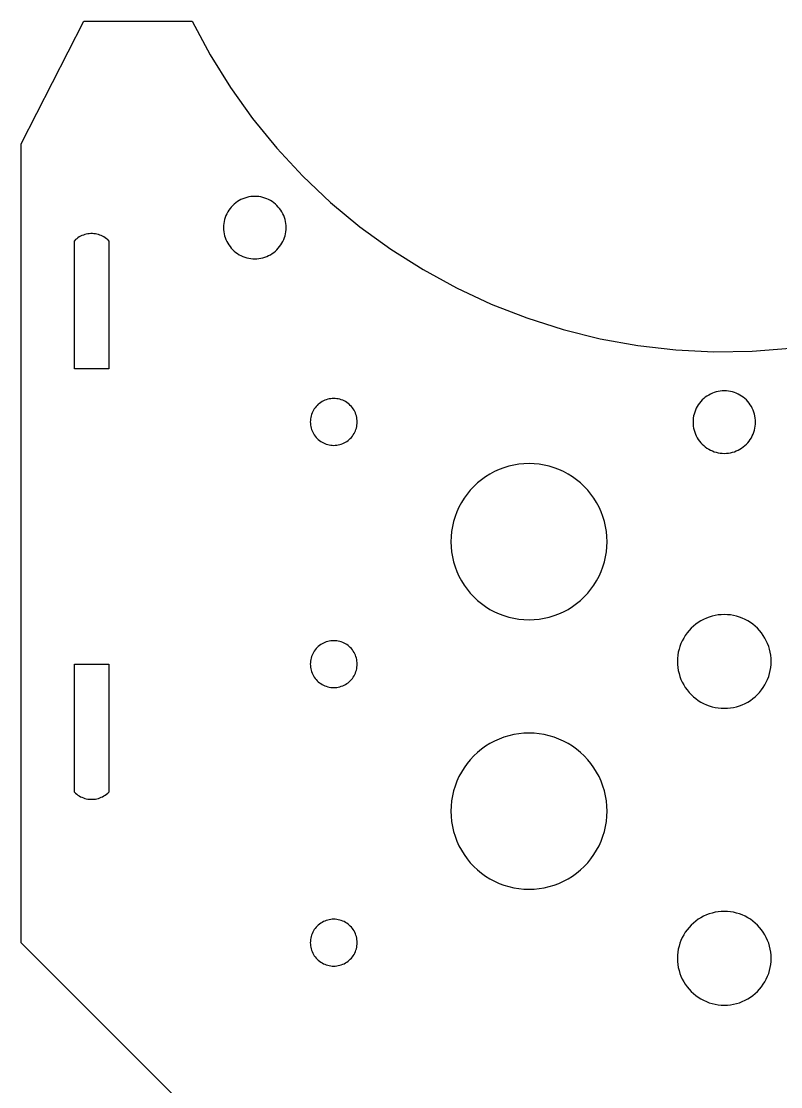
# Model space of a CAD drawing. Extents: x -403 to 403, y -278 to 278.
# Drawn here: x -243.3 to -194.7, y -68.8 to -0.6 of the extents above; entities that cross this region are included whole.
import ezdxf

# ---------------------------------------------------------------- set-up
doc = ezdxf.new("R2010")
doc.units = 0
doc.layers.get('0').update_dxf_attribs({"linetype": 'CONTINUOUS'})

msp = doc.modelspace()

# ---------------------------------------------------------------- linework, layer by layer
for p, q in [((-243.316, -8.418), (-239.316, -0.582)), ((-239.316, -0.582), (-232.377, -0.582)), ((-232.377, -0.582), (-231.223, -2.738)), ((-231.223, -2.738), (-229.933, -4.815)), ((-229.933, -4.815), (-228.512, -6.804)), ((-228.512, -6.804), (-226.966, -8.699)), ((-243.316, -59.555), (-243.316, -8.418)), ((-226.966, -8.699), (-225.301, -10.489)), ((-225.301, -10.489), (-223.524, -12.169)), ((-229.586, -12.2), (-229.687, -12.283)), ((-229.479, -12.124), (-229.586, -12.2)), ((-229.368, -12.055), (-229.479, -12.124)), ((-229.253, -11.993), (-229.368, -12.055)), ((-229.133, -11.939), (-229.253, -11.993)), ((-229.011, -11.893), (-229.133, -11.939)), ((-228.886, -11.855), (-229.011, -11.893)), ((-228.758, -11.825), (-228.886, -11.855)), ((-228.629, -11.804), (-228.758, -11.825)), ((-228.499, -11.791), (-228.629, -11.804)), ((-228.368, -11.787), (-228.499, -11.791)), ((-228.237, -11.791), (-228.368, -11.787)), ((-228.107, -11.804), (-228.237, -11.791)), ((-227.978, -11.825), (-228.107, -11.804)), ((-227.85, -11.855), (-227.978, -11.825)), ((-227.725, -11.893), (-227.85, -11.855)), ((-227.603, -11.939), (-227.725, -11.893)), ((-227.483, -11.993), (-227.603, -11.939)), ((-227.368, -12.055), (-227.483, -11.993)), ((-227.257, -12.124), (-227.368, -12.055)), ((-227.151, -12.2), (-227.257, -12.124)), ((-227.049, -12.283), (-227.151, -12.2)), ((-223.524, -12.169), (-221.643, -13.732)), ((-230.162, -12.902), (-230.216, -13.021)), ((-230.1, -12.787), (-230.162, -12.902)), ((-230.031, -12.675), (-230.1, -12.787)), ((-229.955, -12.569), (-230.031, -12.675)), ((-229.872, -12.468), (-229.955, -12.569)), ((-229.782, -12.372), (-229.872, -12.468)), ((-229.687, -12.283), (-229.782, -12.372)), ((-226.954, -12.372), (-227.049, -12.283)), ((-226.864, -12.468), (-226.954, -12.372)), ((-226.781, -12.569), (-226.864, -12.468)), ((-226.705, -12.675), (-226.781, -12.569)), ((-226.636, -12.787), (-226.705, -12.675)), ((-226.574, -12.902), (-226.636, -12.787)), ((-226.52, -13.021), (-226.574, -12.902)), ((-230.351, -13.526), (-230.364, -13.656)), ((-230.33, -13.396), (-230.351, -13.526)), ((-230.3, -13.269), (-230.33, -13.396)), ((-230.262, -13.144), (-230.3, -13.269)), ((-230.216, -13.021), (-230.262, -13.144)), ((-226.474, -13.144), (-226.52, -13.021)), ((-226.436, -13.269), (-226.474, -13.144)), ((-226.406, -13.396), (-226.436, -13.269)), ((-226.385, -13.526), (-226.406, -13.396)), ((-226.372, -13.656), (-226.385, -13.526)), ((-239.434, -14.297), (-239.522, -14.339)), ((-239.343, -14.261), (-239.434, -14.297)), ((-239.25, -14.231), (-239.343, -14.261)), ((-239.155, -14.207), (-239.25, -14.231)), ((-239.059, -14.188), (-239.155, -14.207)), ((-238.962, -14.176), (-239.059, -14.188)), ((-238.865, -14.17), (-238.962, -14.176)), ((-238.767, -14.17), (-238.865, -14.17)), ((-238.67, -14.176), (-238.767, -14.17)), ((-238.573, -14.188), (-238.67, -14.176)), ((-238.477, -14.207), (-238.573, -14.188)), ((-238.382, -14.231), (-238.477, -14.207)), ((-238.289, -14.261), (-238.382, -14.231)), ((-238.198, -14.297), (-238.289, -14.261)), ((-238.11, -14.339), (-238.198, -14.297)), ((-230.364, -13.656), (-230.368, -13.787)), ((-230.368, -13.787), (-230.364, -13.917)), ((-230.364, -13.917), (-230.351, -14.048)), ((-230.351, -14.048), (-230.33, -14.177)), ((-230.33, -14.177), (-230.3, -14.304)), ((-230.3, -14.304), (-230.262, -14.429)), ((-226.474, -14.429), (-226.436, -14.304)), ((-226.436, -14.304), (-226.406, -14.177)), ((-226.406, -14.177), (-226.385, -14.048)), ((-226.385, -14.048), (-226.372, -13.917)), ((-226.368, -13.787), (-226.372, -13.656)), ((-226.372, -13.917), (-226.368, -13.787)), ((-221.643, -13.732), (-219.666, -15.17)), ((-239.845, -14.558), (-239.916, -14.625)), ((-239.916, -22.825), (-239.916, -14.625)), ((-239.769, -14.496), (-239.845, -14.558)), ((-239.69, -14.438), (-239.769, -14.496)), ((-239.608, -14.386), (-239.69, -14.438)), ((-239.522, -14.339), (-239.608, -14.386)), ((-238.024, -14.386), (-238.11, -14.339)), ((-237.942, -14.438), (-238.024, -14.386)), ((-237.863, -14.496), (-237.942, -14.438)), ((-237.787, -14.558), (-237.863, -14.496)), ((-237.716, -14.625), (-237.787, -14.558)), ((-237.716, -14.625), (-237.716, -22.825)), ((-230.262, -14.429), (-230.216, -14.552)), ((-230.216, -14.552), (-230.162, -14.671)), ((-230.162, -14.671), (-230.1, -14.787)), ((-230.1, -14.787), (-230.031, -14.898)), ((-230.031, -14.898), (-229.955, -15.004)), ((-226.781, -15.004), (-226.705, -14.898)), ((-226.705, -14.898), (-226.636, -14.787)), ((-226.636, -14.787), (-226.574, -14.671)), ((-226.574, -14.671), (-226.52, -14.552)), ((-226.52, -14.552), (-226.474, -14.429)), ((-229.955, -15.004), (-229.872, -15.105)), ((-229.872, -15.105), (-229.782, -15.201)), ((-229.782, -15.201), (-229.687, -15.29)), ((-229.687, -15.29), (-229.586, -15.373)), ((-229.586, -15.373), (-229.479, -15.45)), ((-229.479, -15.45), (-229.368, -15.519)), ((-229.368, -15.519), (-229.253, -15.58)), ((-229.253, -15.58), (-229.133, -15.634)), ((-229.133, -15.634), (-229.011, -15.68)), ((-229.011, -15.68), (-228.886, -15.718)), ((-227.85, -15.718), (-227.725, -15.68)), ((-227.725, -15.68), (-227.603, -15.634)), ((-227.603, -15.634), (-227.483, -15.58)), ((-227.483, -15.58), (-227.368, -15.519)), ((-227.368, -15.519), (-227.257, -15.45)), ((-227.257, -15.45), (-227.151, -15.373)), ((-227.151, -15.373), (-227.049, -15.29)), ((-227.049, -15.29), (-226.954, -15.201)), ((-226.954, -15.201), (-226.864, -15.105)), ((-226.864, -15.105), (-226.781, -15.004)), ((-219.666, -15.17), (-217.6, -16.478)), ((-228.886, -15.718), (-228.758, -15.748)), ((-228.758, -15.748), (-228.629, -15.769)), ((-228.629, -15.769), (-228.499, -15.782)), ((-228.499, -15.782), (-228.368, -15.787)), ((-228.368, -15.787), (-228.237, -15.782)), ((-228.237, -15.782), (-228.107, -15.769)), ((-228.107, -15.769), (-227.978, -15.748)), ((-227.978, -15.748), (-227.85, -15.718)), ((-217.6, -16.478), (-215.454, -17.65)), ((-215.454, -17.65), (-213.238, -18.682)), ((-213.238, -18.682), (-210.959, -19.57)), ((-210.959, -19.57), (-208.629, -20.308)), ((-208.629, -20.308), (-206.255, -20.896)), ((-206.255, -20.896), (-203.849, -21.33)), ((-203.849, -21.33), (-201.419, -21.608)), ((-201.419, -21.608), (-198.977, -21.729)), ((-198.977, -21.729), (-196.532, -21.693)), ((-196.532, -21.693), (-194.095, -21.499)), ((-237.716, -22.825), (-239.916, -22.825)), ((-199.316, -24.503), (-199.427, -24.572)), ((-199.201, -24.441), (-199.316, -24.503)), ((-199.081, -24.387), (-199.201, -24.441)), ((-198.959, -24.341), (-199.081, -24.387)), ((-198.834, -24.303), (-198.959, -24.341)), ((-198.706, -24.273), (-198.834, -24.303)), ((-198.577, -24.252), (-198.706, -24.273)), ((-198.447, -24.239), (-198.577, -24.252)), ((-198.316, -24.235), (-198.447, -24.239)), ((-198.185, -24.239), (-198.316, -24.235)), ((-198.055, -24.252), (-198.185, -24.239)), ((-197.926, -24.273), (-198.055, -24.252)), ((-197.798, -24.303), (-197.926, -24.273)), ((-197.673, -24.341), (-197.798, -24.303)), ((-197.551, -24.387), (-197.673, -24.341)), ((-197.431, -24.441), (-197.551, -24.387)), ((-197.316, -24.503), (-197.431, -24.441)), ((-197.205, -24.572), (-197.316, -24.503)), ((-224.377, -25.164), (-224.444, -25.236)), ((-224.305, -25.097), (-224.377, -25.164)), ((-224.229, -25.035), (-224.305, -25.097)), ((-224.149, -24.978), (-224.229, -25.035)), ((-224.066, -24.926), (-224.149, -24.978)), ((-223.979, -24.879), (-224.066, -24.926)), ((-223.89, -24.839), (-223.979, -24.879)), ((-223.798, -24.804), (-223.89, -24.839)), ((-223.704, -24.776), (-223.798, -24.804)), ((-223.609, -24.754), (-223.704, -24.776)), ((-223.512, -24.738), (-223.609, -24.754)), ((-223.414, -24.728), (-223.512, -24.738)), ((-223.316, -24.725), (-223.414, -24.728)), ((-223.218, -24.728), (-223.316, -24.725)), ((-223.12, -24.738), (-223.218, -24.728)), ((-223.023, -24.754), (-223.12, -24.738)), ((-222.928, -24.776), (-223.023, -24.754)), ((-222.834, -24.804), (-222.928, -24.776)), ((-222.742, -24.839), (-222.834, -24.804)), ((-222.653, -24.879), (-222.742, -24.839)), ((-222.566, -24.926), (-222.653, -24.879)), ((-222.483, -24.978), (-222.566, -24.926)), ((-222.403, -25.035), (-222.483, -24.978)), ((-222.327, -25.097), (-222.403, -25.035)), ((-222.255, -25.164), (-222.327, -25.097)), ((-222.188, -25.236), (-222.255, -25.164)), ((-199.979, -25.123), (-200.048, -25.235)), ((-199.903, -25.017), (-199.979, -25.123)), ((-199.82, -24.916), (-199.903, -25.017)), ((-199.73, -24.82), (-199.82, -24.916)), ((-199.635, -24.731), (-199.73, -24.82)), ((-199.534, -24.648), (-199.635, -24.731)), ((-199.427, -24.572), (-199.534, -24.648)), ((-197.098, -24.648), (-197.205, -24.572)), ((-196.997, -24.731), (-197.098, -24.648)), ((-196.902, -24.82), (-196.997, -24.731)), ((-196.812, -24.916), (-196.902, -24.82)), ((-196.729, -25.017), (-196.812, -24.916)), ((-196.653, -25.123), (-196.729, -25.017)), ((-196.584, -25.235), (-196.653, -25.123)), ((-224.765, -25.837), (-224.787, -25.932)), ((-224.736, -25.743), (-224.765, -25.837)), ((-224.702, -25.651), (-224.736, -25.743)), ((-224.661, -25.561), (-224.702, -25.651)), ((-224.615, -25.475), (-224.661, -25.561)), ((-224.563, -25.391), (-224.615, -25.475)), ((-224.506, -25.312), (-224.563, -25.391)), ((-224.444, -25.236), (-224.506, -25.312)), ((-222.126, -25.312), (-222.188, -25.236)), ((-222.069, -25.391), (-222.126, -25.312)), ((-222.017, -25.475), (-222.069, -25.391)), ((-221.971, -25.561), (-222.017, -25.475)), ((-221.93, -25.651), (-221.971, -25.561)), ((-221.896, -25.743), (-221.93, -25.651)), ((-221.867, -25.837), (-221.896, -25.743)), ((-221.845, -25.932), (-221.867, -25.837)), ((-200.278, -25.844), (-200.299, -25.974)), ((-200.248, -25.717), (-200.278, -25.844)), ((-200.21, -25.592), (-200.248, -25.717)), ((-200.164, -25.469), (-200.21, -25.592)), ((-200.11, -25.35), (-200.164, -25.469)), ((-200.048, -25.235), (-200.11, -25.35)), ((-196.522, -25.35), (-196.584, -25.235)), ((-196.468, -25.469), (-196.522, -25.35)), ((-196.422, -25.592), (-196.468, -25.469)), ((-196.384, -25.717), (-196.422, -25.592)), ((-196.354, -25.844), (-196.384, -25.717)), ((-196.333, -25.974), (-196.354, -25.844)), ((-224.813, -26.127), (-224.816, -26.225)), ((-224.816, -26.225), (-224.813, -26.323)), ((-224.803, -26.029), (-224.813, -26.127)), ((-224.813, -26.323), (-224.803, -26.421)), ((-224.787, -25.932), (-224.803, -26.029)), ((-224.803, -26.421), (-224.787, -26.517)), ((-224.787, -26.517), (-224.765, -26.613)), ((-221.867, -26.613), (-221.845, -26.517)), ((-221.829, -26.029), (-221.845, -25.932)), ((-221.845, -26.517), (-221.829, -26.421)), ((-221.819, -26.127), (-221.829, -26.029)), ((-221.829, -26.421), (-221.819, -26.323)), ((-221.816, -26.225), (-221.819, -26.127)), ((-221.819, -26.323), (-221.816, -26.225)), ((-200.312, -26.104), (-200.316, -26.235)), ((-200.316, -26.235), (-200.312, -26.365)), ((-200.299, -25.974), (-200.312, -26.104)), ((-200.312, -26.365), (-200.299, -26.496)), ((-200.299, -26.496), (-200.278, -26.625)), ((-196.354, -26.625), (-196.333, -26.496)), ((-196.32, -26.104), (-196.333, -25.974)), ((-196.333, -26.496), (-196.32, -26.365)), ((-196.316, -26.235), (-196.32, -26.104)), ((-196.32, -26.365), (-196.316, -26.235)), ((-224.765, -26.613), (-224.736, -26.707)), ((-224.736, -26.707), (-224.702, -26.799)), ((-224.702, -26.799), (-224.661, -26.888)), ((-224.661, -26.888), (-224.615, -26.975)), ((-224.615, -26.975), (-224.563, -27.058)), ((-224.563, -27.058), (-224.506, -27.138)), ((-224.506, -27.138), (-224.444, -27.214)), ((-224.444, -27.214), (-224.377, -27.285)), ((-222.255, -27.285), (-222.188, -27.214)), ((-222.188, -27.214), (-222.126, -27.138)), ((-222.126, -27.138), (-222.069, -27.058)), ((-222.069, -27.058), (-222.017, -26.975)), ((-222.017, -26.975), (-221.971, -26.888)), ((-221.971, -26.888), (-221.93, -26.799)), ((-221.93, -26.799), (-221.896, -26.707)), ((-221.896, -26.707), (-221.867, -26.613)), ((-200.278, -26.625), (-200.248, -26.752)), ((-200.248, -26.752), (-200.21, -26.877)), ((-200.21, -26.877), (-200.164, -27)), ((-200.164, -27), (-200.11, -27.119)), ((-200.11, -27.119), (-200.048, -27.235)), ((-200.048, -27.235), (-199.979, -27.346)), ((-196.653, -27.346), (-196.584, -27.235)), ((-196.584, -27.235), (-196.522, -27.119)), ((-196.522, -27.119), (-196.468, -27)), ((-196.468, -27), (-196.422, -26.877)), ((-196.422, -26.877), (-196.384, -26.752)), ((-196.384, -26.752), (-196.354, -26.625)), ((-224.377, -27.285), (-224.305, -27.353)), ((-224.305, -27.353), (-224.229, -27.415)), ((-224.229, -27.415), (-224.149, -27.472)), ((-224.149, -27.472), (-224.066, -27.524)), ((-224.066, -27.524), (-223.979, -27.57)), ((-223.979, -27.57), (-223.89, -27.611)), ((-223.89, -27.611), (-223.798, -27.645)), ((-223.798, -27.645), (-223.704, -27.674)), ((-223.704, -27.674), (-223.609, -27.696)), ((-223.609, -27.696), (-223.512, -27.712)), ((-223.512, -27.712), (-223.414, -27.722)), ((-223.414, -27.722), (-223.316, -27.725)), ((-223.316, -27.725), (-223.218, -27.722)), ((-223.218, -27.722), (-223.12, -27.712)), ((-223.12, -27.712), (-223.023, -27.696)), ((-223.023, -27.696), (-222.928, -27.674)), ((-222.928, -27.674), (-222.834, -27.645)), ((-222.834, -27.645), (-222.742, -27.611)), ((-222.742, -27.611), (-222.653, -27.57)), ((-222.653, -27.57), (-222.566, -27.524)), ((-222.566, -27.524), (-222.483, -27.472)), ((-222.483, -27.472), (-222.403, -27.415)), ((-222.403, -27.415), (-222.327, -27.353)), ((-222.327, -27.353), (-222.255, -27.285)), ((-199.979, -27.346), (-199.903, -27.452)), ((-199.903, -27.452), (-199.82, -27.553)), ((-199.82, -27.553), (-199.73, -27.649)), ((-199.73, -27.649), (-199.635, -27.738)), ((-199.635, -27.738), (-199.534, -27.821)), ((-199.534, -27.821), (-199.427, -27.897)), ((-199.427, -27.897), (-199.316, -27.967)), ((-197.316, -27.967), (-197.205, -27.897)), ((-197.205, -27.897), (-197.098, -27.821)), ((-197.098, -27.821), (-196.997, -27.738)), ((-196.997, -27.738), (-196.902, -27.649)), ((-196.902, -27.649), (-196.812, -27.553)), ((-196.812, -27.553), (-196.729, -27.452)), ((-196.729, -27.452), (-196.653, -27.346)), ((-199.316, -27.967), (-199.201, -28.028)), ((-199.201, -28.028), (-199.081, -28.082)), ((-199.081, -28.082), (-198.959, -28.128)), ((-198.959, -28.128), (-198.834, -28.166)), ((-198.834, -28.166), (-198.706, -28.196)), ((-198.706, -28.196), (-198.577, -28.217)), ((-198.577, -28.217), (-198.447, -28.23)), ((-198.447, -28.23), (-198.316, -28.235)), ((-198.316, -28.235), (-198.185, -28.23)), ((-198.185, -28.23), (-198.055, -28.217)), ((-198.055, -28.217), (-197.926, -28.196)), ((-197.926, -28.196), (-197.798, -28.166)), ((-197.798, -28.166), (-197.673, -28.128)), ((-197.673, -28.128), (-197.551, -28.082)), ((-197.551, -28.082), (-197.431, -28.028)), ((-197.431, -28.028), (-197.316, -27.967)), ((-212.729, -29.27), (-213.027, -29.405)), ((-212.423, -29.155), (-212.729, -29.27)), ((-212.11, -29.06), (-212.423, -29.155)), ((-211.791, -28.986), (-212.11, -29.06)), ((-211.469, -28.932), (-211.791, -28.986)), ((-211.143, -28.9), (-211.469, -28.932)), ((-210.816, -28.89), (-211.143, -28.9)), ((-210.489, -28.9), (-210.816, -28.89)), ((-210.163, -28.932), (-210.489, -28.9)), ((-209.841, -28.986), (-210.163, -28.932)), ((-209.522, -29.06), (-209.841, -28.986)), ((-209.209, -29.155), (-209.522, -29.06)), ((-208.903, -29.27), (-209.209, -29.155)), ((-208.605, -29.405), (-208.903, -29.27)), ((-213.86, -29.923), (-214.113, -30.13)), ((-213.594, -29.732), (-213.86, -29.923)), ((-213.316, -29.56), (-213.594, -29.732)), ((-213.027, -29.405), (-213.316, -29.56)), ((-208.316, -29.56), (-208.605, -29.405)), ((-208.038, -29.732), (-208.316, -29.56)), ((-207.772, -29.923), (-208.038, -29.732)), ((-207.519, -30.13), (-207.772, -29.923)), ((-214.575, -30.593), (-214.783, -30.846)), ((-214.352, -30.354), (-214.575, -30.593)), ((-214.113, -30.13), (-214.352, -30.354)), ((-207.28, -30.354), (-207.519, -30.13)), ((-207.057, -30.593), (-207.28, -30.354)), ((-206.849, -30.846), (-207.057, -30.593)), ((-214.973, -31.112), (-215.146, -31.39)), ((-214.783, -30.846), (-214.973, -31.112)), ((-206.659, -31.112), (-206.849, -30.846)), ((-206.486, -31.39), (-206.659, -31.112)), ((-215.435, -31.976), (-215.551, -32.282)), ((-215.3, -31.678), (-215.435, -31.976)), ((-215.146, -31.39), (-215.3, -31.678)), ((-206.332, -31.678), (-206.486, -31.39)), ((-206.197, -31.976), (-206.332, -31.678)), ((-206.081, -32.282), (-206.197, -31.976)), ((-215.646, -32.596), (-215.72, -32.914)), ((-215.551, -32.282), (-215.646, -32.596)), ((-205.986, -32.596), (-206.081, -32.282)), ((-205.912, -32.914), (-205.986, -32.596)), ((-215.773, -33.237), (-215.805, -33.563)), ((-215.72, -32.914), (-215.773, -33.237)), ((-205.859, -33.237), (-205.912, -32.914)), ((-205.827, -33.563), (-205.859, -33.237)), ((-215.805, -33.563), (-215.816, -33.89)), ((-215.816, -33.89), (-215.805, -34.217)), ((-205.816, -33.89), (-205.827, -33.563)), ((-205.827, -34.217), (-205.816, -33.89)), ((-215.805, -34.217), (-215.773, -34.542)), ((-215.773, -34.542), (-215.72, -34.865)), ((-205.912, -34.865), (-205.859, -34.542)), ((-205.859, -34.542), (-205.827, -34.217)), ((-215.72, -34.865), (-215.646, -35.184)), ((-215.646, -35.184), (-215.551, -35.497)), ((-206.081, -35.497), (-205.986, -35.184)), ((-205.986, -35.184), (-205.912, -34.865)), ((-215.551, -35.497), (-215.435, -35.803)), ((-215.435, -35.803), (-215.3, -36.101)), ((-215.3, -36.101), (-215.146, -36.39)), ((-206.486, -36.39), (-206.332, -36.101)), ((-206.332, -36.101), (-206.197, -35.803)), ((-206.197, -35.803), (-206.081, -35.497)), ((-215.146, -36.39), (-214.973, -36.668)), ((-214.973, -36.668), (-214.783, -36.933)), ((-206.849, -36.933), (-206.659, -36.668)), ((-206.659, -36.668), (-206.486, -36.39)), ((-214.783, -36.933), (-214.575, -37.186)), ((-214.575, -37.186), (-214.352, -37.425)), ((-214.352, -37.425), (-214.113, -37.649)), ((-207.519, -37.649), (-207.28, -37.425)), ((-207.28, -37.425), (-207.057, -37.186)), ((-207.057, -37.186), (-206.849, -36.933)), ((-214.113, -37.649), (-213.86, -37.856)), ((-213.86, -37.856), (-213.594, -38.047)), ((-213.594, -38.047), (-213.316, -38.22)), ((-208.316, -38.22), (-208.038, -38.047)), ((-208.038, -38.047), (-207.772, -37.856)), ((-207.772, -37.856), (-207.519, -37.649)), ((-213.316, -38.22), (-213.027, -38.374)), ((-213.027, -38.374), (-212.729, -38.509)), ((-212.729, -38.509), (-212.423, -38.624)), ((-212.423, -38.624), (-212.11, -38.719)), ((-212.11, -38.719), (-211.791, -38.794)), ((-211.791, -38.794), (-211.469, -38.847)), ((-211.469, -38.847), (-211.143, -38.879)), ((-210.489, -38.879), (-210.163, -38.847)), ((-210.163, -38.847), (-209.841, -38.794)), ((-209.841, -38.794), (-209.522, -38.719)), ((-209.522, -38.719), (-209.209, -38.624)), ((-209.209, -38.624), (-208.903, -38.509)), ((-208.903, -38.509), (-208.605, -38.374)), ((-208.605, -38.374), (-208.316, -38.22)), ((-199.643, -38.864), (-199.816, -38.956)), ((-199.464, -38.783), (-199.643, -38.864)), ((-199.28, -38.714), (-199.464, -38.783)), ((-199.092, -38.657), (-199.28, -38.714)), ((-198.901, -38.612), (-199.092, -38.657)), ((-198.708, -38.58), (-198.901, -38.612)), ((-198.512, -38.561), (-198.708, -38.58)), ((-198.316, -38.555), (-198.512, -38.561)), ((-198.12, -38.561), (-198.316, -38.555)), ((-197.924, -38.58), (-198.12, -38.561)), ((-197.731, -38.612), (-197.924, -38.58)), ((-197.54, -38.657), (-197.731, -38.612)), ((-197.352, -38.714), (-197.54, -38.657)), ((-197.168, -38.783), (-197.352, -38.714)), ((-196.989, -38.864), (-197.168, -38.783)), ((-196.816, -38.956), (-196.989, -38.864)), ((-211.143, -38.879), (-210.816, -38.89)), ((-210.816, -38.89), (-210.489, -38.879)), ((-200.437, -39.433), (-200.572, -39.577)), ((-200.294, -39.299), (-200.437, -39.433)), ((-200.142, -39.174), (-200.294, -39.299)), ((-199.983, -39.06), (-200.142, -39.174)), ((-199.816, -38.956), (-199.983, -39.06)), ((-196.649, -39.06), (-196.816, -38.956)), ((-196.49, -39.174), (-196.649, -39.06)), ((-196.338, -39.299), (-196.49, -39.174)), ((-196.195, -39.433), (-196.338, -39.299)), ((-196.06, -39.577), (-196.195, -39.433)), ((-223.414, -40.228), (-223.512, -40.238)), ((-223.316, -40.225), (-223.414, -40.228)), ((-223.218, -40.228), (-223.316, -40.225)), ((-223.12, -40.238), (-223.218, -40.228)), ((-201.007, -40.228), (-201.088, -40.407)), ((-200.914, -40.055), (-201.007, -40.228)), ((-200.81, -39.888), (-200.914, -40.055)), ((-200.696, -39.728), (-200.81, -39.888)), ((-200.572, -39.577), (-200.696, -39.728)), ((-195.936, -39.728), (-196.06, -39.577)), ((-195.822, -39.888), (-195.936, -39.728)), ((-195.718, -40.055), (-195.822, -39.888)), ((-195.625, -40.228), (-195.718, -40.055)), ((-195.544, -40.407), (-195.625, -40.228)), ((-224.563, -40.891), (-224.615, -40.975)), ((-224.506, -40.812), (-224.563, -40.891)), ((-224.444, -40.736), (-224.506, -40.812)), ((-224.377, -40.664), (-224.444, -40.736)), ((-224.305, -40.597), (-224.377, -40.664)), ((-224.229, -40.535), (-224.305, -40.597)), ((-224.149, -40.478), (-224.229, -40.535)), ((-224.066, -40.426), (-224.149, -40.478)), ((-223.979, -40.379), (-224.066, -40.426)), ((-223.89, -40.339), (-223.979, -40.379)), ((-223.798, -40.304), (-223.89, -40.339)), ((-223.704, -40.276), (-223.798, -40.304)), ((-223.609, -40.254), (-223.704, -40.276)), ((-223.512, -40.238), (-223.609, -40.254)), ((-223.023, -40.254), (-223.12, -40.238)), ((-222.928, -40.276), (-223.023, -40.254)), ((-222.834, -40.304), (-222.928, -40.276)), ((-222.742, -40.339), (-222.834, -40.304)), ((-222.653, -40.379), (-222.742, -40.339)), ((-222.566, -40.426), (-222.653, -40.379)), ((-222.483, -40.478), (-222.566, -40.426)), ((-222.403, -40.535), (-222.483, -40.478)), ((-222.327, -40.597), (-222.403, -40.535)), ((-222.255, -40.664), (-222.327, -40.597)), ((-222.188, -40.736), (-222.255, -40.664)), ((-222.126, -40.812), (-222.188, -40.736)), ((-222.069, -40.891), (-222.126, -40.812)), ((-222.017, -40.975), (-222.069, -40.891)), ((-201.214, -40.778), (-201.258, -40.969)), ((-201.157, -40.59), (-201.214, -40.778)), ((-201.088, -40.407), (-201.157, -40.59)), ((-195.475, -40.59), (-195.544, -40.407)), ((-195.418, -40.778), (-195.475, -40.59)), ((-195.374, -40.969), (-195.418, -40.778)), ((-224.803, -41.529), (-224.813, -41.627)), ((-224.787, -41.432), (-224.803, -41.529)), ((-224.765, -41.337), (-224.787, -41.432)), ((-224.736, -41.243), (-224.765, -41.337)), ((-224.702, -41.151), (-224.736, -41.243)), ((-224.661, -41.061), (-224.702, -41.151)), ((-224.615, -40.975), (-224.661, -41.061)), ((-221.971, -41.061), (-222.017, -40.975)), ((-221.93, -41.151), (-221.971, -41.061)), ((-221.896, -41.243), (-221.93, -41.151)), ((-221.867, -41.337), (-221.896, -41.243)), ((-221.845, -41.432), (-221.867, -41.337)), ((-221.829, -41.529), (-221.845, -41.432)), ((-221.819, -41.627), (-221.829, -41.529)), ((-201.31, -41.358), (-201.316, -41.555)), ((-201.316, -41.555), (-201.31, -41.751)), ((-201.29, -41.163), (-201.31, -41.358)), ((-201.258, -40.969), (-201.29, -41.163)), ((-195.342, -41.163), (-195.374, -40.969)), ((-195.322, -41.358), (-195.342, -41.163)), ((-195.316, -41.555), (-195.322, -41.358)), ((-195.322, -41.751), (-195.316, -41.555)), ((-239.916, -49.925), (-239.916, -41.725)), ((-239.916, -41.725), (-237.716, -41.725)), ((-237.716, -41.725), (-237.716, -49.925)), ((-224.813, -41.627), (-224.816, -41.725)), ((-224.816, -41.725), (-224.813, -41.823)), ((-224.813, -41.823), (-224.803, -41.921)), ((-224.803, -41.921), (-224.787, -42.017)), ((-224.787, -42.017), (-224.765, -42.113)), ((-224.765, -42.113), (-224.736, -42.207)), ((-224.736, -42.207), (-224.702, -42.299)), ((-221.93, -42.299), (-221.896, -42.207)), ((-221.896, -42.207), (-221.867, -42.113)), ((-221.867, -42.113), (-221.845, -42.017)), ((-221.845, -42.017), (-221.829, -41.921)), ((-221.829, -41.921), (-221.819, -41.823)), ((-221.816, -41.725), (-221.819, -41.627)), ((-221.819, -41.823), (-221.816, -41.725)), ((-201.31, -41.751), (-201.29, -41.946)), ((-201.29, -41.946), (-201.258, -42.14)), ((-201.258, -42.14), (-201.214, -42.331)), ((-195.418, -42.331), (-195.374, -42.14)), ((-195.374, -42.14), (-195.342, -41.946)), ((-195.342, -41.946), (-195.322, -41.751)), ((-224.702, -42.299), (-224.661, -42.388)), ((-224.661, -42.388), (-224.615, -42.475)), ((-224.615, -42.475), (-224.563, -42.558)), ((-224.563, -42.558), (-224.506, -42.638)), ((-224.506, -42.638), (-224.444, -42.714)), ((-224.444, -42.714), (-224.377, -42.785)), ((-224.377, -42.785), (-224.305, -42.853)), ((-224.305, -42.853), (-224.229, -42.915)), ((-224.229, -42.915), (-224.149, -42.972)), ((-222.483, -42.972), (-222.403, -42.915)), ((-222.403, -42.915), (-222.327, -42.853)), ((-222.327, -42.853), (-222.255, -42.785)), ((-222.255, -42.785), (-222.188, -42.714)), ((-222.188, -42.714), (-222.126, -42.638)), ((-222.126, -42.638), (-222.069, -42.558)), ((-222.069, -42.558), (-222.017, -42.475)), ((-222.017, -42.475), (-221.971, -42.388)), ((-221.971, -42.388), (-221.93, -42.299)), ((-201.214, -42.331), (-201.157, -42.519)), ((-201.157, -42.519), (-201.088, -42.703)), ((-201.088, -42.703), (-201.007, -42.881)), ((-201.007, -42.881), (-200.914, -43.055)), ((-195.718, -43.055), (-195.625, -42.881)), ((-195.625, -42.881), (-195.544, -42.703)), ((-195.544, -42.703), (-195.475, -42.519)), ((-195.475, -42.519), (-195.418, -42.331)), ((-224.149, -42.972), (-224.066, -43.024)), ((-224.066, -43.024), (-223.979, -43.07)), ((-223.979, -43.07), (-223.89, -43.111)), ((-223.89, -43.111), (-223.798, -43.145)), ((-223.798, -43.145), (-223.704, -43.174)), ((-223.704, -43.174), (-223.609, -43.196)), ((-223.609, -43.196), (-223.512, -43.212)), ((-223.512, -43.212), (-223.414, -43.222)), ((-223.414, -43.222), (-223.316, -43.225)), ((-223.316, -43.225), (-223.218, -43.222)), ((-223.218, -43.222), (-223.12, -43.212)), ((-223.12, -43.212), (-223.023, -43.196)), ((-223.023, -43.196), (-222.928, -43.174)), ((-222.928, -43.174), (-222.834, -43.145)), ((-222.834, -43.145), (-222.742, -43.111)), ((-222.742, -43.111), (-222.653, -43.07)), ((-222.653, -43.07), (-222.566, -43.024)), ((-222.566, -43.024), (-222.483, -42.972)), ((-200.914, -43.055), (-200.81, -43.221)), ((-200.81, -43.221), (-200.696, -43.381)), ((-200.696, -43.381), (-200.572, -43.533)), ((-200.572, -43.533), (-200.437, -43.676)), ((-196.195, -43.676), (-196.06, -43.533)), ((-196.06, -43.533), (-195.936, -43.381)), ((-195.936, -43.381), (-195.822, -43.221)), ((-195.822, -43.221), (-195.718, -43.055)), ((-200.437, -43.676), (-200.294, -43.81)), ((-200.294, -43.81), (-200.142, -43.935)), ((-200.142, -43.935), (-199.983, -44.049)), ((-199.983, -44.049), (-199.816, -44.153)), ((-199.816, -44.153), (-199.643, -44.245)), ((-199.643, -44.245), (-199.464, -44.326)), ((-197.168, -44.326), (-196.989, -44.245)), ((-196.989, -44.245), (-196.816, -44.153)), ((-196.816, -44.153), (-196.649, -44.049)), ((-196.649, -44.049), (-196.49, -43.935)), ((-196.49, -43.935), (-196.338, -43.81)), ((-196.338, -43.81), (-196.195, -43.676)), ((-199.464, -44.326), (-199.28, -44.395)), ((-199.28, -44.395), (-199.092, -44.452)), ((-199.092, -44.452), (-198.901, -44.497)), ((-198.901, -44.497), (-198.708, -44.529)), ((-198.708, -44.529), (-198.512, -44.548)), ((-198.512, -44.548), (-198.316, -44.555)), ((-198.316, -44.555), (-198.12, -44.548)), ((-198.12, -44.548), (-197.924, -44.529)), ((-197.924, -44.529), (-197.731, -44.497)), ((-197.731, -44.497), (-197.54, -44.452)), ((-197.54, -44.452), (-197.352, -44.395)), ((-197.352, -44.395), (-197.168, -44.326)), ((-212.11, -46.31), (-212.423, -46.405)), ((-211.791, -46.236), (-212.11, -46.31)), ((-211.469, -46.182), (-211.791, -46.236)), ((-211.143, -46.15), (-211.469, -46.182)), ((-210.816, -46.14), (-211.143, -46.15)), ((-210.489, -46.15), (-210.816, -46.14)), ((-210.163, -46.182), (-210.489, -46.15)), ((-209.841, -46.236), (-210.163, -46.182)), ((-209.522, -46.31), (-209.841, -46.236)), ((-209.209, -46.405), (-209.522, -46.31)), ((-213.594, -46.982), (-213.86, -47.173)), ((-213.316, -46.81), (-213.594, -46.982)), ((-213.027, -46.655), (-213.316, -46.81)), ((-212.729, -46.52), (-213.027, -46.655)), ((-212.423, -46.405), (-212.729, -46.52)), ((-208.903, -46.52), (-209.209, -46.405)), ((-208.605, -46.655), (-208.903, -46.52)), ((-208.316, -46.81), (-208.605, -46.655)), ((-208.038, -46.982), (-208.316, -46.81)), ((-207.772, -47.173), (-208.038, -46.982)), ((-214.352, -47.604), (-214.575, -47.843)), ((-214.113, -47.38), (-214.352, -47.604)), ((-213.86, -47.173), (-214.113, -47.38)), ((-207.519, -47.38), (-207.772, -47.173)), ((-207.28, -47.604), (-207.519, -47.38)), ((-207.057, -47.843), (-207.28, -47.604)), ((-214.973, -48.362), (-215.146, -48.64)), ((-214.783, -48.096), (-214.973, -48.362)), ((-214.575, -47.843), (-214.783, -48.096)), ((-206.849, -48.096), (-207.057, -47.843)), ((-206.659, -48.362), (-206.849, -48.096)), ((-206.486, -48.64), (-206.659, -48.362)), ((-215.3, -48.928), (-215.435, -49.226)), ((-215.146, -48.64), (-215.3, -48.928)), ((-206.332, -48.928), (-206.486, -48.64)), ((-206.197, -49.226), (-206.332, -48.928)), ((-215.551, -49.532), (-215.646, -49.846)), ((-215.435, -49.226), (-215.551, -49.532)), ((-206.081, -49.532), (-206.197, -49.226)), ((-205.986, -49.846), (-206.081, -49.532)), ((-239.916, -49.925), (-239.845, -49.992)), ((-239.845, -49.992), (-239.769, -50.054)), ((-239.769, -50.054), (-239.69, -50.111)), ((-239.69, -50.111), (-239.608, -50.164)), ((-239.608, -50.164), (-239.522, -50.211)), ((-239.522, -50.211), (-239.434, -50.252)), ((-239.434, -50.252), (-239.343, -50.288)), ((-239.343, -50.288), (-239.25, -50.319)), ((-239.25, -50.319), (-239.155, -50.343)), ((-239.155, -50.343), (-239.059, -50.361)), ((-239.059, -50.361), (-238.962, -50.374)), ((-238.962, -50.374), (-238.865, -50.38)), ((-238.865, -50.38), (-238.767, -50.38)), ((-238.767, -50.38), (-238.67, -50.374)), ((-238.67, -50.374), (-238.573, -50.361)), ((-238.573, -50.361), (-238.477, -50.343)), ((-238.477, -50.343), (-238.382, -50.319)), ((-238.382, -50.319), (-238.289, -50.288)), ((-238.289, -50.288), (-238.198, -50.252)), ((-238.198, -50.252), (-238.11, -50.211)), ((-238.11, -50.211), (-238.024, -50.164)), ((-238.024, -50.164), (-237.942, -50.111)), ((-237.942, -50.111), (-237.863, -50.054)), ((-237.863, -50.054), (-237.787, -49.992)), ((-237.787, -49.992), (-237.716, -49.925)), ((-215.72, -50.164), (-215.773, -50.487)), ((-215.646, -49.846), (-215.72, -50.164)), ((-205.912, -50.164), (-205.986, -49.846)), ((-205.859, -50.487), (-205.912, -50.164)), ((-215.805, -50.813), (-215.816, -51.14)), ((-215.816, -51.14), (-215.805, -51.467)), ((-215.773, -50.487), (-215.805, -50.813)), ((-205.827, -50.813), (-205.859, -50.487)), ((-205.816, -51.14), (-205.827, -50.813)), ((-205.827, -51.467), (-205.816, -51.14)), ((-215.805, -51.467), (-215.773, -51.792)), ((-215.773, -51.792), (-215.72, -52.115)), ((-205.912, -52.115), (-205.859, -51.792)), ((-205.859, -51.792), (-205.827, -51.467)), ((-215.72, -52.115), (-215.646, -52.434)), ((-215.646, -52.434), (-215.551, -52.747)), ((-206.081, -52.747), (-205.986, -52.434)), ((-205.986, -52.434), (-205.912, -52.115)), ((-215.551, -52.747), (-215.435, -53.053)), ((-215.435, -53.053), (-215.3, -53.351)), ((-206.332, -53.351), (-206.197, -53.053)), ((-206.197, -53.053), (-206.081, -52.747)), ((-215.3, -53.351), (-215.146, -53.64)), ((-215.146, -53.64), (-214.973, -53.918)), ((-206.659, -53.918), (-206.486, -53.64)), ((-206.486, -53.64), (-206.332, -53.351)), ((-214.973, -53.918), (-214.783, -54.183)), ((-214.783, -54.183), (-214.575, -54.436)), ((-214.575, -54.436), (-214.352, -54.675)), ((-207.28, -54.675), (-207.057, -54.436)), ((-207.057, -54.436), (-206.849, -54.183)), ((-206.849, -54.183), (-206.659, -53.918)), ((-214.352, -54.675), (-214.113, -54.899)), ((-214.113, -54.899), (-213.86, -55.106)), ((-213.86, -55.106), (-213.594, -55.297)), ((-208.038, -55.297), (-207.772, -55.106)), ((-207.772, -55.106), (-207.519, -54.899)), ((-207.519, -54.899), (-207.28, -54.675)), ((-213.594, -55.297), (-213.316, -55.47)), ((-213.316, -55.47), (-213.027, -55.624)), ((-213.027, -55.624), (-212.729, -55.759)), ((-212.729, -55.759), (-212.423, -55.874)), ((-212.423, -55.874), (-212.11, -55.969)), ((-209.522, -55.969), (-209.209, -55.874)), ((-209.209, -55.874), (-208.903, -55.759)), ((-208.903, -55.759), (-208.605, -55.624)), ((-208.605, -55.624), (-208.316, -55.47)), ((-208.316, -55.47), (-208.038, -55.297)), ((-212.11, -55.969), (-211.791, -56.044)), ((-211.791, -56.044), (-211.469, -56.097)), ((-211.469, -56.097), (-211.143, -56.129)), ((-211.143, -56.129), (-210.816, -56.14)), ((-210.816, -56.14), (-210.489, -56.129)), ((-210.489, -56.129), (-210.163, -56.097)), ((-210.163, -56.097), (-209.841, -56.044)), ((-209.841, -56.044), (-209.522, -55.969)), ((-199.816, -57.956), (-199.983, -58.06)), ((-199.643, -57.864), (-199.816, -57.956)), ((-199.464, -57.783), (-199.643, -57.864)), ((-199.28, -57.714), (-199.464, -57.783)), ((-199.092, -57.657), (-199.28, -57.714)), ((-198.901, -57.612), (-199.092, -57.657)), ((-198.708, -57.58), (-198.901, -57.612)), ((-198.512, -57.561), (-198.708, -57.58)), ((-198.316, -57.555), (-198.512, -57.561)), ((-198.12, -57.561), (-198.316, -57.555)), ((-197.924, -57.58), (-198.12, -57.561)), ((-197.731, -57.612), (-197.924, -57.58)), ((-197.54, -57.657), (-197.731, -57.612)), ((-197.352, -57.714), (-197.54, -57.657)), ((-197.168, -57.783), (-197.352, -57.714)), ((-196.989, -57.864), (-197.168, -57.783)), ((-196.816, -57.956), (-196.989, -57.864)), ((-196.649, -58.06), (-196.816, -57.956)), ((-224.506, -58.641), (-224.563, -58.721)), ((-224.444, -58.566), (-224.506, -58.641)), ((-224.377, -58.494), (-224.444, -58.566)), ((-224.305, -58.427), (-224.377, -58.494)), ((-224.229, -58.365), (-224.305, -58.427)), ((-224.149, -58.307), (-224.229, -58.365)), ((-224.066, -58.256), (-224.149, -58.307)), ((-223.979, -58.209), (-224.066, -58.256)), ((-223.89, -58.169), (-223.979, -58.209)), ((-223.798, -58.134), (-223.89, -58.169)), ((-223.704, -58.106), (-223.798, -58.134)), ((-223.609, -58.083), (-223.704, -58.106)), ((-223.512, -58.067), (-223.609, -58.083)), ((-223.414, -58.058), (-223.512, -58.067)), ((-223.316, -58.055), (-223.414, -58.058)), ((-223.218, -58.058), (-223.316, -58.055)), ((-223.12, -58.067), (-223.218, -58.058)), ((-223.023, -58.083), (-223.12, -58.067)), ((-222.928, -58.106), (-223.023, -58.083)), ((-222.834, -58.134), (-222.928, -58.106)), ((-222.742, -58.169), (-222.834, -58.134)), ((-222.653, -58.209), (-222.742, -58.169)), ((-222.566, -58.256), (-222.653, -58.209)), ((-222.483, -58.307), (-222.566, -58.256)), ((-222.403, -58.365), (-222.483, -58.307)), ((-222.327, -58.427), (-222.403, -58.365)), ((-222.255, -58.494), (-222.327, -58.427)), ((-222.188, -58.566), (-222.255, -58.494)), ((-222.126, -58.641), (-222.188, -58.566)), ((-222.069, -58.721), (-222.126, -58.641)), ((-200.572, -58.577), (-200.696, -58.728)), ((-200.437, -58.433), (-200.572, -58.577)), ((-200.294, -58.299), (-200.437, -58.433)), ((-200.142, -58.174), (-200.294, -58.299)), ((-199.983, -58.06), (-200.142, -58.174)), ((-196.49, -58.174), (-196.649, -58.06)), ((-196.338, -58.299), (-196.49, -58.174)), ((-196.195, -58.433), (-196.338, -58.299)), ((-196.06, -58.577), (-196.195, -58.433)), ((-195.936, -58.728), (-196.06, -58.577)), ((-224.787, -59.262), (-224.803, -59.359)), ((-224.765, -59.166), (-224.787, -59.262)), ((-224.736, -59.072), (-224.765, -59.166)), ((-224.702, -58.981), (-224.736, -59.072)), ((-224.661, -58.891), (-224.702, -58.981)), ((-224.615, -58.805), (-224.661, -58.891)), ((-224.563, -58.721), (-224.615, -58.805)), ((-222.017, -58.805), (-222.069, -58.721)), ((-221.971, -58.891), (-222.017, -58.805)), ((-221.93, -58.981), (-221.971, -58.891)), ((-221.896, -59.072), (-221.93, -58.981)), ((-221.867, -59.166), (-221.896, -59.072)), ((-221.845, -59.262), (-221.867, -59.166)), ((-221.829, -59.359), (-221.845, -59.262)), ((-201.007, -59.228), (-201.088, -59.407)), ((-200.914, -59.055), (-201.007, -59.228)), ((-200.81, -58.888), (-200.914, -59.055)), ((-200.696, -58.728), (-200.81, -58.888)), ((-195.822, -58.888), (-195.936, -58.728)), ((-195.718, -59.055), (-195.822, -58.888)), ((-195.625, -59.228), (-195.718, -59.055)), ((-195.544, -59.407), (-195.625, -59.228)), ((-223.316, -79.555), (-243.316, -59.555)), ((-224.813, -59.456), (-224.816, -59.555)), ((-224.816, -59.555), (-224.813, -59.653)), ((-224.803, -59.359), (-224.813, -59.456)), ((-224.813, -59.653), (-224.803, -59.75)), ((-224.803, -59.75), (-224.787, -59.847)), ((-224.787, -59.847), (-224.765, -59.943)), ((-224.765, -59.943), (-224.736, -60.037)), ((-221.896, -60.037), (-221.867, -59.943)), ((-221.867, -59.943), (-221.845, -59.847)), ((-221.845, -59.847), (-221.829, -59.75)), ((-221.819, -59.456), (-221.829, -59.359)), ((-221.829, -59.75), (-221.819, -59.653)), ((-221.816, -59.555), (-221.819, -59.456)), ((-221.819, -59.653), (-221.816, -59.555)), ((-201.258, -59.969), (-201.29, -60.163)), ((-201.214, -59.778), (-201.258, -59.969)), ((-201.157, -59.59), (-201.214, -59.778)), ((-201.088, -59.407), (-201.157, -59.59)), ((-195.475, -59.59), (-195.544, -59.407)), ((-195.418, -59.778), (-195.475, -59.59)), ((-195.374, -59.969), (-195.418, -59.778)), ((-195.342, -60.163), (-195.374, -59.969)), ((-224.736, -60.037), (-224.702, -60.129)), ((-224.702, -60.129), (-224.661, -60.218)), ((-224.661, -60.218), (-224.615, -60.305)), ((-224.615, -60.305), (-224.563, -60.388)), ((-224.563, -60.388), (-224.506, -60.468)), ((-224.506, -60.468), (-224.444, -60.544)), ((-224.444, -60.544), (-224.377, -60.615)), ((-224.377, -60.615), (-224.305, -60.682)), ((-224.305, -60.682), (-224.229, -60.745)), ((-222.403, -60.745), (-222.327, -60.682)), ((-222.327, -60.682), (-222.255, -60.615)), ((-222.255, -60.615), (-222.188, -60.544)), ((-222.188, -60.544), (-222.126, -60.468)), ((-222.126, -60.468), (-222.069, -60.388)), ((-222.069, -60.388), (-222.017, -60.305)), ((-222.017, -60.305), (-221.971, -60.218)), ((-221.971, -60.218), (-221.93, -60.129)), ((-221.93, -60.129), (-221.896, -60.037)), ((-201.31, -60.358), (-201.316, -60.555)), ((-201.316, -60.555), (-201.31, -60.751)), ((-201.29, -60.163), (-201.31, -60.358)), ((-195.322, -60.358), (-195.342, -60.163)), ((-195.316, -60.555), (-195.322, -60.358)), ((-195.322, -60.751), (-195.316, -60.555)), ((-224.229, -60.745), (-224.149, -60.802)), ((-224.149, -60.802), (-224.066, -60.854)), ((-224.066, -60.854), (-223.979, -60.9)), ((-223.979, -60.9), (-223.89, -60.94)), ((-223.89, -60.94), (-223.798, -60.975)), ((-223.798, -60.975), (-223.704, -61.003)), ((-223.704, -61.003), (-223.609, -61.026)), ((-223.609, -61.026), (-223.512, -61.042)), ((-223.512, -61.042), (-223.414, -61.051)), ((-223.414, -61.051), (-223.316, -61.055)), ((-223.316, -61.055), (-223.218, -61.051)), ((-223.218, -61.051), (-223.12, -61.042)), ((-223.12, -61.042), (-223.023, -61.026)), ((-223.023, -61.026), (-222.928, -61.003)), ((-222.928, -61.003), (-222.834, -60.975)), ((-222.834, -60.975), (-222.742, -60.94)), ((-222.742, -60.94), (-222.653, -60.9)), ((-222.653, -60.9), (-222.566, -60.854)), ((-222.566, -60.854), (-222.483, -60.802)), ((-222.483, -60.802), (-222.403, -60.745)), ((-201.31, -60.751), (-201.29, -60.946)), ((-201.29, -60.946), (-201.258, -61.14)), ((-201.258, -61.14), (-201.214, -61.331)), ((-201.214, -61.331), (-201.157, -61.519)), ((-195.475, -61.519), (-195.418, -61.331)), ((-195.418, -61.331), (-195.374, -61.14)), ((-195.374, -61.14), (-195.342, -60.946)), ((-195.342, -60.946), (-195.322, -60.751)), ((-201.157, -61.519), (-201.088, -61.703)), ((-201.088, -61.703), (-201.007, -61.881)), ((-201.007, -61.881), (-200.914, -62.055)), ((-195.718, -62.055), (-195.625, -61.881)), ((-195.625, -61.881), (-195.544, -61.703)), ((-195.544, -61.703), (-195.475, -61.519)), ((-200.914, -62.055), (-200.81, -62.221)), ((-200.81, -62.221), (-200.696, -62.381)), ((-200.696, -62.381), (-200.572, -62.533)), ((-200.572, -62.533), (-200.437, -62.676)), ((-200.437, -62.676), (-200.294, -62.81)), ((-196.338, -62.81), (-196.195, -62.676)), ((-196.195, -62.676), (-196.06, -62.533)), ((-196.06, -62.533), (-195.936, -62.381)), ((-195.936, -62.381), (-195.822, -62.221)), ((-195.822, -62.221), (-195.718, -62.055)), ((-200.294, -62.81), (-200.142, -62.935)), ((-200.142, -62.935), (-199.983, -63.049)), ((-199.983, -63.049), (-199.816, -63.153)), ((-199.816, -63.153), (-199.643, -63.245)), ((-199.643, -63.245), (-199.464, -63.326)), ((-199.464, -63.326), (-199.28, -63.395)), ((-199.28, -63.395), (-199.092, -63.452)), ((-197.54, -63.452), (-197.352, -63.395)), ((-197.352, -63.395), (-197.168, -63.326)), ((-197.168, -63.326), (-196.989, -63.245)), ((-196.989, -63.245), (-196.816, -63.153)), ((-196.816, -63.153), (-196.649, -63.049)), ((-196.649, -63.049), (-196.49, -62.935)), ((-196.49, -62.935), (-196.338, -62.81)), ((-199.092, -63.452), (-198.901, -63.497)), ((-198.901, -63.497), (-198.708, -63.529)), ((-198.708, -63.529), (-198.512, -63.548)), ((-198.512, -63.548), (-198.316, -63.555)), ((-198.316, -63.555), (-198.12, -63.548)), ((-198.12, -63.548), (-197.924, -63.529)), ((-197.924, -63.529), (-197.731, -63.497)), ((-197.731, -63.497), (-197.54, -63.452))]:
    msp.add_line(p, q)

doc.saveas('drawing.dxf')
